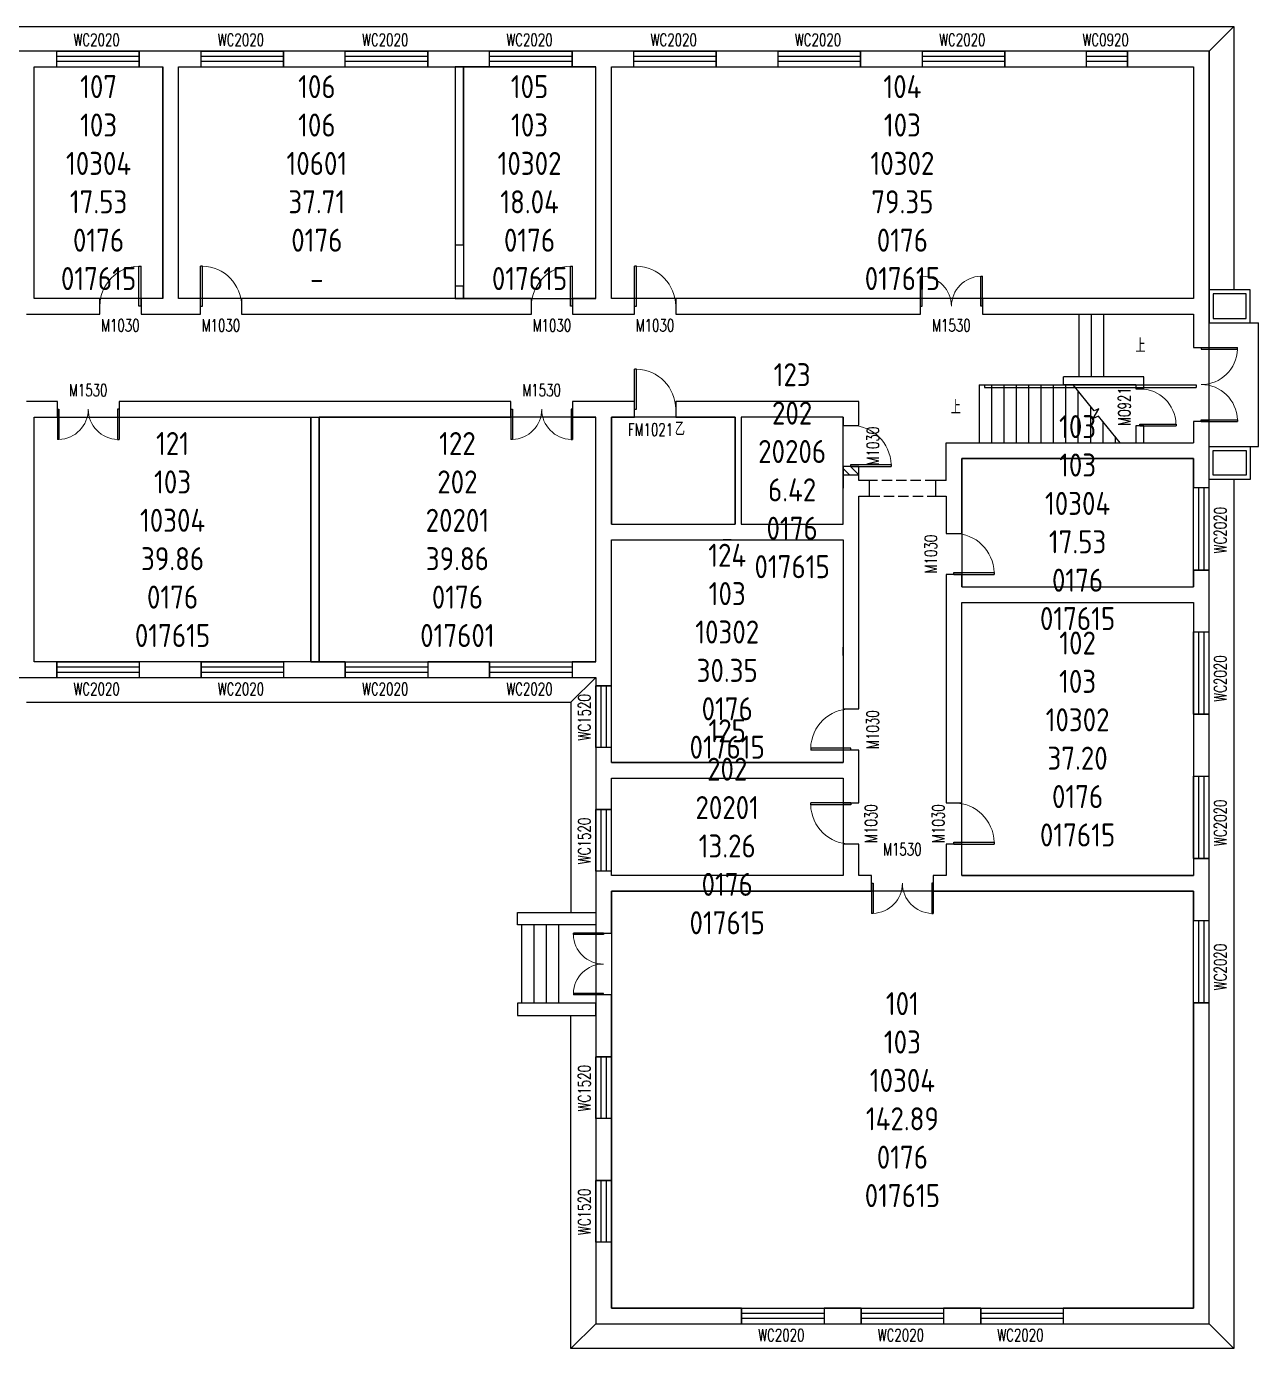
# Model space of a CAD drawing. Extents: x 11968 to 85748, y 211715 to 244195.
# Drawn here: x 55858 to 85748, y 211715 to 243795 of the extents above; entities that cross this region are included whole.
import ezdxf

# ---------------------------------------------------------------- set-up
doc = ezdxf.new("R2010")
doc.units = 0
doc.header["$LTSCALE"] = 1000
doc.header["$MEASUREMENT"] = 0
doc.linetypes.add('DASH', pattern=[0.35, 0.25, -0.1])
for name, color, linetype in [('body', 30, 'Continuous'), ('GROS', 6, 'Continuous'), ('RM', 4, 'Continuous'), ('RM$', 5, 'Continuous'), ('RM$TXT', 5, 'Continuous')]:
    doc.layers.add(name, color=color, linetype=linetype)
doc.layers.get('0').freeze()
doc.styles.add('_TCH_DIM', font='SIMPLEX', dxfattribs={"bigfont": 'GBCBIG'})
doc.styles.add('_TCH_WINDOW', font='SIMPLEX', dxfattribs={"height": 3.5, "bigfont": 'GBCBIG'})
doc.styles.add('HZ', font='gbenor.shx', dxfattribs={"bigfont": 'hztxt.shx'})

# ---------------------------------------------------------------- blocks, each defined once
blk = doc.blocks.new('$DorLib2D$00000001')
for p, q in [((0.45, 0.975), (0.5, 0.975)), ((0.45, 0), (0.45, 0.975)), ((0.5, 0), (0.5, 0.975)), ((0.5, 0), (0.45, 0))]:
    blk.add_line(p, q)
at = {"lineweight": 13}
blk.add_arc((0.475, 0), 0.975, 91.4693, 180, dxfattribs=at)
blk = doc.blocks.new('$DorLib2D$00000002')
for p, q in [((-0.5, 0), (-0.5, 0.4875)), ((-0.475, 0.4875), (-0.5, 0.4875)), ((-0.475, 0), (-0.475, 0.4875)), ((0.475, 0), (0.475, 0.4875)), ((0.475, 0.4875), (0.5, 0.4875)), ((0.5, 0), (0.5, 0.4875)), ((-0.5, 0), (-0.475, 0)), ((0.5, 0), (0.475, 0))]:
    blk.add_line(p, q)
at = {"lineweight": 13}
for centre, start, end in [((-0.4875, 0), 0, 88.53072), ((0.4875, 0), 91.46928, 180)]:
    blk.add_arc(centre, 0.4875, start, end, dxfattribs=at)
blk = doc.blocks.new('$TCHSYS$WIN2D')
for p, q in [((-0.5, 0.5), (0.5, 0.5)), ((-0.5, 0.5), (-0.5, -0.5)), ((0.5, 0.5), (0.5, -0.5)), ((0.5, 0.167), (-0.5, 0.167)), ((0.5, -0.167), (-0.5, -0.167)), ((-0.5, -0.5), (0.5, -0.5))]:
    blk.add_line(p, q)

msp = doc.modelspace()

# ---------------------------------------------------------------- hatches: boundary and pattern name
at = {"layer": 'body'}
h = msp.add_hatch(dxfattribs=at)
h.set_pattern_fill('ANSI31', color=256, scale=100, style=0)
h.set_pattern_definition([(135, (76048.13, 232914.58), (112.253, 112.253), [])])
h.paths.add_polyline_path([(75668, 233115), (75668, 232915), (76048, 232915), (76048, 233115)])

# ---------------------------------------------------------------- linework, layer by layer
for p, q in [((84548, 243195), (85148, 243795)), ((56593, 243195), (55858, 243195)), ((56593, 242815), (56593, 243195)), ((59358, 243195), (58593, 243195)), ((58593, 243195), (58593, 242815)), ((60093, 243195), (59358, 243195)), ((60093, 242815), (60093, 243195)), ((63593, 243195), (62093, 243195)), ((62093, 243195), (62093, 242815)), ((63593, 242815), (63593, 243195)), ((67093, 243195), (65593, 243195)), ((65593, 243195), (65593, 242815)), ((67093, 242815), (67093, 243195)), ((69858, 243195), (69093, 243195)), ((69093, 243195), (69093, 242815)), ((70593, 243195), (69858, 243195)), ((70593, 242815), (70593, 243195)), ((74093, 243195), (72593, 243195)), ((72593, 243195), (72593, 242815)), ((74093, 242815), (74093, 243195)), ((77593, 243195), (76093, 243195)), ((76093, 243195), (76093, 242815)), ((77593, 242815), (77593, 243195)), ((81571, 243195), (79593, 243195)), ((79593, 243195), (79593, 242815)), ((81571, 242815), (81571, 243195)), ((84548, 243195), (82571, 243195)), ((82571, 243195), (82571, 242815)), ((84548, 243195), (84548, 237005)), ((56048, 242815), (56593, 242815)), ((56048, 238974), (56048, 242815)), ((58593, 242815), (59168, 242815)), ((59168, 237195), (59168, 242815)), ((59548, 242815), (60093, 242815)), ((59548, 237195), (59548, 242815)), ((62093, 242815), (63593, 242815)), ((65593, 242815), (67093, 242815)), ((66258, 242815), (66258, 238495)), ((66458, 242815), (66258, 242815)), ((66458, 238495), (66458, 242815)), ((69093, 242815), (69668, 242815)), ((69668, 237195), (69668, 242815)), ((70048, 242815), (70593, 242815)), ((70048, 237195), (70048, 242815)), ((72593, 242815), (74093, 242815)), ((76093, 242815), (77593, 242815)), ((79593, 242815), (81571, 242815)), ((82571, 242815), (84168, 242815)), ((84168, 242815), (84168, 237195)), ((56048, 237195), (56048, 238974)), ((66258, 238495), (66458, 238495)), ((66458, 237495), (66258, 237495)), ((66258, 237495), (66258, 237195)), ((66458, 237195), (66458, 237495)), ((57638, 237195), (56048, 237195)), ((57638, 236815), (57638, 237195)), ((59168, 237195), (58638, 237195)), ((58638, 237195), (58638, 236815)), ((60078, 237195), (59548, 237195)), ((60078, 236815), (60078, 237195)), ((68108, 237195), (61078, 237195)), ((61078, 237195), (61078, 236815)), ((66258, 237195), (66458, 237195)), ((68108, 236815), (68108, 237195)), ((69668, 237195), (69108, 237195)), ((69108, 237195), (69108, 236815)), ((70608, 237195), (70048, 237195)), ((70608, 236815), (70608, 237195)), ((77548, 237195), (71608, 237195)), ((71608, 237195), (71608, 236815)), ((77548, 236815), (77548, 237195)), ((84168, 237195), (79048, 237195)), ((79048, 237195), (79048, 236815)), ((55858, 236815), (57638, 236815)), ((58638, 236815), (59358, 236815)), ((59358, 236815), (60078, 236815)), ((61078, 236815), (68108, 236815)), ((69108, 236815), (69858, 236815)), ((69858, 236815), (70608, 236815)), ((71608, 236815), (77548, 236815)), ((79048, 236815), (84168, 236815)), ((81394, 235295), (81394, 236815)), ((81694, 235295), (81694, 236815)), ((81994, 235295), (81994, 236815)), ((84168, 236815), (84168, 236005)), ((84548, 236005), (84548, 237005)), ((85548, 236605), (85748, 236605)), ((85748, 233605), (85748, 236605)), ((84168, 236005), (84548, 236005)), ((82968, 235295), (81020, 235295)), ((81020, 235095), (81020, 235295)), ((82968, 235000), (82968, 235295)), ((78968, 235095), (81248, 235095)), ((78968, 235095), (78968, 233695)), ((79103, 235095), (84233, 235095)), ((79103, 235095), (79103, 235035)), ((79103, 235035), (84233, 235035)), ((79268, 235095), (79268, 233695)), ((79568, 235095), (79568, 233695)), ((79868, 235095), (79868, 233695)), ((80168, 235095), (80168, 233695)), ((80468, 235095), (80468, 233695)), ((80768, 235095), (80768, 233695)), ((82768, 235095), (81020, 235095)), ((81068, 235095), (81068, 233695)), ((81761, 234464), (81248, 235095)), ((81368, 234947), (81368, 233695)), ((82768, 235095), (82768, 235000)), ((82768, 235000), (82968, 235000)), ((84233, 235095), (84233, 235035)), ((56608, 234695), (55858, 234695)), ((56608, 234315), (56608, 234695)), ((67608, 234695), (58108, 234695)), ((58108, 234695), (58108, 234315)), ((67608, 234315), (67608, 234695)), ((69858, 234695), (69108, 234695)), ((69108, 234695), (69108, 234315)), ((70608, 234695), (69858, 234695)), ((70608, 234315), (70608, 234695)), ((73123, 234695), (71608, 234695)), ((71608, 234695), (71608, 234315)), ((76048, 234695), (73123, 234695)), ((76048, 234115), (76048, 234695)), ((81668, 234579), (81668, 233695)), ((81739, 234285), (81877, 234516)), ((81877, 234516), (81761, 234464)), ((56048, 234315), (56608, 234315)), ((56048, 228375), (56048, 234315)), ((58108, 234315), (67608, 234315)), ((62758, 228375), (62758, 234315)), ((62758, 234315), (62958, 234315)), ((62958, 228375), (62958, 234315)), ((69108, 234315), (69668, 234315)), ((69668, 231525), (69668, 234315)), ((70048, 231715), (70048, 234315)), ((70048, 234315), (70608, 234315)), ((71608, 234315), (73048, 234315)), ((73048, 234315), (73048, 231715)), ((75668, 234315), (73198, 234315)), ((73198, 234315), (73198, 231715)), ((75668, 234315), (75668, 234115)), ((81862, 234340), (81739, 234285)), ((82388, 233695), (81862, 234340)), ((81968, 234210), (81968, 233695)), ((84548, 234205), (84168, 234205)), ((84168, 234205), (84168, 233695)), ((84548, 233505), (84548, 234205)), ((75668, 234115), (76048, 234115)), ((82968, 234100), (82768, 234100)), ((82768, 234100), (82768, 233695)), ((82968, 233695), (82968, 234100)), ((78168, 233695), (84168, 233695)), ((78168, 232780), (78168, 233695)), ((78968, 233695), (82388, 233695)), ((82268, 233842), (82268, 233695)), ((82768, 233695), (82968, 233695)), ((85548, 233605), (85748, 233605)), ((78548, 233315), (84168, 233315)), ((78548, 232590), (78548, 233315)), ((84168, 233315), (84168, 232605)), ((84548, 232605), (84548, 233505)), ((76048, 233115), (75668, 233115)), ((75668, 233115), (75668, 232590)), ((76048, 232780), (76048, 233115)), ((75668, 231715), (75668, 232590)), ((76308, 232780), (76048, 232780)), ((76308, 232400), (76308, 232780)), ((78168, 232780), (77908, 232780)), ((77908, 232780), (77908, 232400)), ((78548, 231495), (78548, 232590)), ((84168, 232605), (84548, 232605)), ((76048, 231525), (76048, 232400)), ((76048, 232400), (76308, 232400)), ((77908, 232400), (78168, 232400)), ((78168, 232400), (78168, 231495)), ((70048, 231715), (73048, 231715)), ((73198, 231715), (75668, 231715)), ((69668, 228375), (69668, 231525)), ((70048, 228185), (70048, 231335)), ((70048, 231335), (73123, 231335)), ((72958, 231335), (72758, 231335)), ((73123, 231335), (75668, 231335)), ((75668, 231335), (75668, 227235)), ((76048, 227235), (76048, 231525)), ((78168, 231495), (78548, 231495)), ((78548, 230495), (78168, 230495)), ((78168, 230495), (78168, 230005)), ((78548, 230195), (78548, 230495)), ((84548, 230605), (84168, 230605)), ((84168, 230605), (84168, 230195)), ((84548, 230005), (84548, 230605)), ((78548, 230195), (84168, 230195)), ((78168, 230005), (78168, 224955)), ((78548, 224955), (78548, 229815)), ((78548, 229815), (84168, 229815)), ((84168, 229815), (84168, 229105)), ((84548, 229105), (84548, 230005)), ((84168, 229105), (84548, 229105)), ((75668, 228535), (75668, 228735)), ((56593, 228375), (56048, 228375)), ((56593, 227995), (56593, 228375)), ((60093, 228375), (58593, 228375)), ((58593, 228375), (58593, 227995)), ((60093, 227995), (60093, 228375)), ((63593, 228375), (62093, 228375)), ((62093, 228375), (62093, 227995)), ((62758, 228375), (62958, 228375)), ((63593, 227995), (63593, 228375)), ((67093, 228375), (65593, 228375)), ((65593, 228375), (65593, 227995)), ((67093, 227995), (67093, 228375)), ((69668, 228375), (69093, 228375)), ((69093, 228375), (69093, 227995)), ((70048, 227795), (70048, 228185)), ((55858, 227995), (56593, 227995)), ((58593, 227995), (60093, 227995)), ((62093, 227995), (63593, 227995)), ((65593, 227995), (67093, 227995)), ((69068, 227395), (69668, 227995)), ((69093, 227995), (69668, 227995)), ((69668, 227995), (69668, 227795)), ((69668, 227795), (70048, 227795)), ((75668, 227235), (76048, 227235)), ((84168, 227105), (84168, 225605)), ((84548, 227105), (84168, 227105)), ((84548, 225605), (84548, 227105)), ((70048, 226295), (69668, 226295)), ((69668, 226295), (69668, 225745)), ((70048, 225935), (70048, 226295)), ((76048, 226235), (75668, 226235)), ((75668, 226235), (75668, 225935)), ((76048, 225745), (76048, 226235)), ((70048, 225935), (75668, 225935)), ((72758, 225935), (72958, 225935)), ((69668, 225745), (69668, 224795)), ((70048, 224795), (70048, 225555)), ((70048, 225555), (75668, 225555)), ((75668, 225555), (75668, 224955)), ((76048, 224955), (76048, 225745)), ((84168, 225605), (84548, 225605)), ((75668, 224955), (76048, 224955)), ((78168, 224955), (78548, 224955)), ((69668, 224795), (70048, 224795)), ((76048, 223955), (75668, 223955)), ((75668, 223955), (75668, 223195)), ((76048, 223195), (76048, 223955)), ((78548, 223955), (78168, 223955)), ((78168, 223955), (78168, 223195)), ((78548, 223195), (78548, 223955)), ((84548, 223605), (84168, 223605)), ((84168, 223605), (84168, 223195)), ((84548, 223005), (84548, 223605)), ((70048, 223295), (69668, 223295)), ((69668, 223295), (69668, 223005)), ((70048, 223195), (70048, 223295)), ((69668, 223005), (69668, 221795)), ((75368, 223195), (70048, 223195)), ((75668, 223195), (75368, 223195)), ((76358, 223195), (76048, 223195)), ((76358, 222815), (76358, 223195)), ((78168, 223195), (77858, 223195)), ((77858, 223195), (77858, 222815)), ((78548, 223195), (84168, 223195)), ((84548, 222105), (84548, 223005)), ((70048, 221795), (70048, 222815)), ((70048, 222815), (75368, 222815)), ((75368, 222815), (75858, 222815)), ((75858, 222815), (76358, 222815)), ((77858, 222815), (78358, 222815)), ((78358, 222815), (84168, 222815)), ((84168, 222815), (84168, 222105)), ((67868, 221995), (67868, 220095)), ((68168, 221995), (68168, 220095)), ((68468, 221995), (68468, 220095)), ((68768, 221995), (68768, 220095)), ((84168, 222105), (84548, 222105)), ((69668, 221795), (70048, 221795)), ((70048, 220295), (69668, 220295)), ((69668, 220295), (69668, 218795)), ((70048, 218795), (70048, 220295)), ((84548, 220105), (84168, 220105)), ((84168, 220105), (84168, 212695)), ((84548, 212315), (84548, 220105)), ((69668, 218795), (70048, 218795)), ((70048, 217295), (69668, 217295)), ((69668, 217295), (69668, 215795)), ((70048, 215795), (70048, 217295)), ((69668, 215795), (70048, 215795)), ((70048, 214295), (69668, 214295)), ((69668, 214295), (69668, 212315)), ((70048, 212695), (70048, 214295)), ((73208, 212695), (70048, 212695)), ((73208, 212315), (73208, 212695)), ((76108, 212695), (75208, 212695)), ((75208, 212695), (75208, 212315)), ((76108, 212315), (76108, 212695)), ((79008, 212695), (78108, 212695)), ((78108, 212695), (78108, 212315)), ((79008, 212315), (79008, 212695)), ((84168, 212695), (81008, 212695)), ((81008, 212695), (81008, 212315)), ((69068, 211715), (69668, 212315)), ((69668, 212315), (73208, 212315)), ((75208, 212315), (76108, 212315)), ((78108, 212315), (79008, 212315)), ((81008, 212315), (84548, 212315))]:
    msp.add_line(p, q, dxfattribs=at)
at = {"layer": 'body', "linetype": 'DASH'}
for p, q in [((77908, 232780), (76308, 232780)), ((76308, 232400), (77908, 232400))]:
    msp.add_line(p, q, dxfattribs=at)
at = {"layer": 'body'}
for points in [[(52988, 243795), (85148, 243795), (85148, 237405)], [(85148, 232805), (85148, 211715), (69068, 211715), (69068, 219795)], [(55858, 227395), (69068, 227395), (69068, 222295)]]:
    msp.add_lwpolyline(points, dxfattribs=at)
for points in [[(85548, 237405), (84548, 237405), (84548, 236605), (85548, 236605)], [(85448, 237305), (84648, 237305), (84648, 236705), (85448, 236705)], [(85548, 232805), (84548, 232805), (84548, 233605), (85548, 233605)], [(85448, 232905), (84648, 232905), (84648, 233505), (85448, 233505)], [(76048, 233115), (75668, 233115), (75668, 232915), (76048, 232915)], [(67768, 222295), (69668, 222295), (69668, 221995), (67768, 221995)], [(67768, 219795), (69668, 219795), (69668, 220095), (67768, 220095)]]:
    msp.add_lwpolyline(points, close=True, dxfattribs=at)
for points in [[(82659, 236055, 0, 0, 0), (81994, 236055, 80, 0, 0), (81694, 236055, 0, 0, 0)], [(78598, 234565, 0, 0, 0), (80168, 234565, 80, 0, 0), (80468, 234565, 0, 0, 0)]]:
    msp.add_lwpolyline(points, format="xyseb", dxfattribs=at)
at = {"layer": 'GROS'}
msp.add_line((85148, 211715), (84548, 212315), dxfattribs=at)
msp.add_lwpolyline([(13168, 243195), (13168, 212315), (28048, 212315), (28048, 227995), (69668, 227995), (69668, 212315), (84548, 212315), (84548, 243195)], close=True, dxfattribs=at)
at = {"layer": 'RM'}
msp.add_lwpolyline([(70048, 231715), (73048, 231715), (73048, 234315), (70048, 234315)], close=True, dxfattribs=at)
at = {"layer": 'RM$'}
for points in [[(56048, 242815), (59168, 242815), (59168, 237195), (56048, 237195)], [(59548, 242815), (66258, 242815), (66258, 237195), (59548, 237195)], [(66458, 237195), (69668, 237195), (69668, 242815), (66458, 242815)], [(70048, 242815), (84168, 242815), (84168, 237195), (70048, 237195)], [(56048, 234315), (62758, 234315), (62758, 228375), (56048, 228375)], [(62958, 228375), (69668, 228375), (69668, 234315), (62958, 234315)], [(73198, 231715), (75668, 231715), (75668, 234315), (73198, 234315)], [(78548, 230195), (84168, 230195), (84168, 233315), (78548, 233315)], [(70048, 231335), (75668, 231335), (75668, 225935), (70048, 225935)], [(78548, 229815), (84168, 229815), (84168, 223195), (78548, 223195)], [(70048, 225555), (75668, 225555), (75668, 223195), (70048, 223195)], [(70048, 212695), (84168, 212695), (84168, 222815), (70048, 222815)]]:
    msp.add_lwpolyline(points, close=True, dxfattribs=at)

# ---------------------------------------------------------------- block references
at = {"layer": 'body'}
ref = msp.add_blockref('$TCHSYS$WIN2D', (57593, 243005), dxfattribs=dict(at, xscale=2000, yscale=-380, zscale=2000))
ref.add_attrib('A', 'WC2020', (56998, 243321), dxfattribs={"layer": '0', "height": 297.5, "style": '_TCH_WINDOW', "width": 0.705882})
ref = msp.add_blockref('$TCHSYS$WIN2D', (61093, 243005), dxfattribs=dict(at, xscale=2000, yscale=-380, zscale=2000, rotation=359.9999999999997))
ref.add_attrib('A', 'WC2020', (60498, 243321), dxfattribs={"layer": '0', "height": 297.5, "style": '_TCH_WINDOW', "width": 0.705882})
ref = msp.add_blockref('$TCHSYS$WIN2D', (64593, 243005), dxfattribs=dict(at, xscale=2000, yscale=-380, zscale=2000, rotation=359.9999999999997))
ref.add_attrib('A', 'WC2020', (63998, 243321), dxfattribs={"layer": '0', "height": 297.5, "style": '_TCH_WINDOW', "width": 0.705882})
ref = msp.add_blockref('$TCHSYS$WIN2D', (68093, 243005), dxfattribs=dict(at, xscale=2000, yscale=-380, zscale=2000, rotation=359.9999999999997))
ref.add_attrib('A', 'WC2020', (67498, 243321), dxfattribs={"layer": '0', "height": 297.5, "style": '_TCH_WINDOW', "width": 0.705882})
ref = msp.add_blockref('$TCHSYS$WIN2D', (71593, 243005), dxfattribs=dict(at, xscale=2000, yscale=-380, zscale=2000))
ref.add_attrib('A', 'WC2020', (70998, 243321), dxfattribs={"layer": '0', "height": 297.5, "style": '_TCH_WINDOW', "width": 0.705882})
ref = msp.add_blockref('$TCHSYS$WIN2D', (75093, 243005), dxfattribs=dict(at, xscale=2000, yscale=-380, zscale=2000))
ref.add_attrib('A', 'WC2020', (74498, 243321), dxfattribs={"layer": '0', "height": 297.5, "style": '_TCH_WINDOW', "width": 0.705882})
ref = msp.add_blockref('$TCHSYS$WIN2D', (78593, 243005), dxfattribs=dict(at, xscale=2000, yscale=-380, zscale=2000))
ref.add_attrib('A', 'WC2020', (77998, 243321), dxfattribs={"layer": '0', "height": 297.5, "style": '_TCH_WINDOW', "width": 0.705882})
ref = msp.add_blockref('$TCHSYS$WIN2D', (82071, 243005), dxfattribs=dict(at, xscale=1000, yscale=-380, zscale=1000))
ref.add_attrib('A', 'WC0920', (81476, 243321), dxfattribs={"layer": '0', "height": 297.5, "style": '_TCH_WINDOW', "width": 0.705882})
ref = msp.add_blockref('$DorLib2D$00000001', (58138, 237005), dxfattribs=dict(at, xscale=1000, yscale=1000, zscale=1000))
ref.add_attrib('A', 'M1030', (57668, 236391), dxfattribs={"layer": '0', "height": 297.5, "style": '_TCH_WINDOW', "width": 0.705882})
ref = msp.add_blockref('$DorLib2D$00000001', (60578, 237005), dxfattribs=dict(at, xscale=-1000, yscale=1000, zscale=-1000))
ref.add_attrib('A', 'M1030', (60108, 236391), dxfattribs={"layer": '0', "height": 297.5, "style": '_TCH_WINDOW', "width": 0.705882})
ref = msp.add_blockref('$DorLib2D$00000001', (68608, 237005), dxfattribs=dict(at, xscale=1000, yscale=1000, zscale=1000))
ref.add_attrib('A', 'M1030', (68138, 236391), dxfattribs={"layer": '0', "height": 297.5, "style": '_TCH_WINDOW', "width": 0.705882})
ref = msp.add_blockref('$DorLib2D$00000001', (71108, 237005), dxfattribs=dict(at, xscale=-1000, yscale=1000, zscale=-1000))
ref.add_attrib('A', 'M1030', (70638, 236391), dxfattribs={"layer": '0', "height": 297.5, "style": '_TCH_WINDOW', "width": 0.705882})
ref = msp.add_blockref('$DorLib2D$00000002', (78298, 237005), dxfattribs=dict(at, xscale=1500, yscale=1500, zscale=1500))
ref.add_attrib('A', 'M1530', (77828, 236391), dxfattribs={"layer": '0', "height": 297.5, "style": '_TCH_WINDOW', "width": 0.705882})
for name, p, xscale, yscale, zscale, rotation in [('$DorLib2D$00000002', (84358, 235105), 1800, 1800, 1800, 270), ('$DorLib2D$00000001', (71108, 234505), 1000, -1000, 1000, 180), ('$DorLib2D$00000002', (69858, 221045), 1500, 1500, 1500, 89.99999999999993)]:
    msp.add_blockref(name, p, dxfattribs=dict(at, xscale=xscale, yscale=yscale, zscale=zscale, rotation=rotation))
ref = msp.add_blockref('$DorLib2D$00000002', (57358, 234505), dxfattribs=dict(at, xscale=-1500, yscale=1500, zscale=-1500, rotation=180))
ref.add_attrib('A', 'M1530', (56888, 234821), dxfattribs={"layer": '0', "height": 297.5, "style": '_TCH_WINDOW', "width": 0.705882})
ref = msp.add_blockref('$DorLib2D$00000002', (68358, 234505), dxfattribs=dict(at, xscale=1500, yscale=1500, zscale=1500, rotation=180))
ref.add_attrib('A', 'M1530', (67888, 234821), dxfattribs={"layer": '0', "height": 297.5, "style": '_TCH_WINDOW', "width": 0.705882})
ref = msp.add_blockref('$DorLib2D$00000001', (82868, 234550), dxfattribs=dict(at, xscale=-900, yscale=-900, zscale=-900, rotation=90))
ref.add_attrib('A', 'M0921', (82641, 234105), dxfattribs={"layer": '0', "height": 297.5, "rotation": 90, "style": '_TCH_WINDOW', "width": 0.705882})
ref = msp.add_blockref('$DorLib2D$00000001', (75858, 233615), dxfattribs=dict(at, xscale=-1000, yscale=-1000, zscale=-1000, rotation=90))
ref.add_attrib('A', 'M1030', (76539, 233145), dxfattribs={"layer": '0', "height": 297.5, "rotation": 90, "style": '_TCH_WINDOW', "width": 0.705882})
ref = msp.add_blockref('$TCHSYS$WIN2D', (84358, 231605), dxfattribs=dict(at, xscale=-2000, yscale=-380, zscale=-2000, rotation=269.9999999999995))
ref.add_attrib('A', 'WC2020', (84972, 231010), dxfattribs={"layer": '0', "height": 297.5, "rotation": 90, "style": '_TCH_WINDOW', "width": 0.705882})
ref = msp.add_blockref('$DorLib2D$00000001', (78358, 230995), dxfattribs=dict(at, xscale=-1000, yscale=-1000, zscale=-1000, rotation=90.00000000000031))
ref.add_attrib('A', 'M1030', (77946, 230525), dxfattribs={"layer": '0', "height": 297.5, "rotation": 90, "style": '_TCH_WINDOW', "width": 0.705882})
ref = msp.add_blockref('$TCHSYS$WIN2D', (84358, 228105), dxfattribs=dict(at, xscale=-2000, yscale=-380, zscale=-2000, rotation=270.0000000000002))
ref.add_attrib('A', 'WC2020', (84972, 227410), dxfattribs={"layer": '0', "height": 297.5, "rotation": 90, "style": '_TCH_WINDOW', "width": 0.705882})
ref = msp.add_blockref('$TCHSYS$WIN2D', (57593, 228185), dxfattribs=dict(at, xscale=-2000, yscale=-380, zscale=-2000, rotation=180))
ref.add_attrib('A', 'WC2020', (56998, 227571), dxfattribs={"layer": '0', "height": 297.5, "style": '_TCH_WINDOW', "width": 0.705882})
ref = msp.add_blockref('$TCHSYS$WIN2D', (61093, 228185), dxfattribs=dict(at, xscale=-2000, yscale=-380, zscale=-2000, rotation=180))
ref.add_attrib('A', 'WC2020', (60498, 227571), dxfattribs={"layer": '0', "height": 297.5, "style": '_TCH_WINDOW', "width": 0.705882})
ref = msp.add_blockref('$TCHSYS$WIN2D', (64593, 228185), dxfattribs=dict(at, xscale=-2000, yscale=-380, zscale=-2000, rotation=180))
ref.add_attrib('A', 'WC2020', (63998, 227571), dxfattribs={"layer": '0', "height": 297.5, "style": '_TCH_WINDOW', "width": 0.705882})
ref = msp.add_blockref('$TCHSYS$WIN2D', (68093, 228185), dxfattribs=dict(at, xscale=-2000, yscale=-380, zscale=-2000, rotation=180))
ref.add_attrib('A', 'WC2020', (67498, 227571), dxfattribs={"layer": '0', "height": 297.5, "style": '_TCH_WINDOW', "width": 0.705882})
ref = msp.add_blockref('$TCHSYS$WIN2D', (69858, 227045), dxfattribs=dict(at, xscale=1500, yscale=-380, zscale=1500, rotation=90))
ref.add_attrib('A', 'WC1520', (69542, 226470), dxfattribs={"layer": '0', "height": 297.5, "rotation": 90, "style": '_TCH_WINDOW', "width": 0.705882})
ref = msp.add_blockref('$DorLib2D$00000001', (75858, 226735), dxfattribs=dict(at, xscale=-1000, yscale=1000, zscale=-1000, rotation=90.00000000000014))
ref.add_attrib('A', 'M1030', (76538, 226265), dxfattribs={"layer": '0', "height": 297.5, "rotation": 90, "style": '_TCH_WINDOW', "width": 0.705882})
ref = msp.add_blockref('$TCHSYS$WIN2D', (84358, 224605), dxfattribs=dict(at, xscale=-2000, yscale=-380, zscale=-2000, rotation=270.0000000000002))
ref.add_attrib('A', 'WC2020', (84972, 223910), dxfattribs={"layer": '0', "height": 297.5, "rotation": 90, "style": '_TCH_WINDOW', "width": 0.705882})
ref = msp.add_blockref('$DorLib2D$00000001', (75858, 224455), dxfattribs=dict(at, xscale=1000, yscale=1000, zscale=1000, rotation=90))
ref.add_attrib('A', 'M1030', (76497, 223985), dxfattribs={"layer": '0', "height": 297.5, "rotation": 90, "style": '_TCH_WINDOW', "width": 0.705882})
ref = msp.add_blockref('$DorLib2D$00000001', (78358, 224455), dxfattribs=dict(at, xscale=-1000, yscale=-1000, zscale=-1000, rotation=90.00000000000011))
ref.add_attrib('A', 'M1030', (78126, 223985), dxfattribs={"layer": '0', "height": 297.5, "rotation": 90, "style": '_TCH_WINDOW', "width": 0.705882})
ref = msp.add_blockref('$TCHSYS$WIN2D', (69858, 224045), dxfattribs=dict(at, xscale=1500, yscale=-380, zscale=1500, rotation=90))
ref.add_attrib('A', 'WC1520', (69542, 223470), dxfattribs={"layer": '0', "height": 297.5, "rotation": 90, "style": '_TCH_WINDOW', "width": 0.705882})
ref = msp.add_blockref('$DorLib2D$00000002', (77108, 223005), dxfattribs=dict(at, xscale=-1500, yscale=-1500, zscale=-1500))
ref.add_attrib('A', 'M1530', (76638, 223680), dxfattribs={"layer": '0', "height": 297.5, "style": '_TCH_WINDOW', "width": 0.705882})
ref = msp.add_blockref('$TCHSYS$WIN2D', (84358, 221105), dxfattribs=dict(at, xscale=-2000, yscale=-380, zscale=-2000, rotation=269.9999999999999))
ref.add_attrib('A', 'WC2020', (84972, 220410), dxfattribs={"layer": '0', "height": 297.5, "rotation": 90, "style": '_TCH_WINDOW', "width": 0.705882})
ref = msp.add_blockref('$TCHSYS$WIN2D', (69858, 218045), dxfattribs=dict(at, xscale=1500, yscale=-380, zscale=1500, rotation=89.99999999999993))
ref.add_attrib('A', 'WC1520', (69542, 217470), dxfattribs={"layer": '0', "height": 297.5, "rotation": 90, "style": '_TCH_WINDOW', "width": 0.705882})
ref = msp.add_blockref('$TCHSYS$WIN2D', (69858, 215045), dxfattribs=dict(at, xscale=1500, yscale=-380, zscale=1500, rotation=89.99999999999993))
ref.add_attrib('A', 'WC1520', (69542, 214470), dxfattribs={"layer": '0', "height": 297.5, "rotation": 90, "style": '_TCH_WINDOW', "width": 0.705882})
ref = msp.add_blockref('$TCHSYS$WIN2D', (74208, 212505), dxfattribs=dict(at, xscale=-2000, yscale=-380, zscale=-2000, rotation=180))
ref.add_attrib('A', 'WC2020', (73608, 211891), dxfattribs={"layer": '0', "height": 297.5, "style": '_TCH_WINDOW', "width": 0.705882})
ref = msp.add_blockref('$TCHSYS$WIN2D', (77108, 212505), dxfattribs=dict(at, xscale=-2000, yscale=-380, zscale=-2000, rotation=180))
ref.add_attrib('A', 'WC2020', (76508, 211891), dxfattribs={"layer": '0', "height": 297.5, "style": '_TCH_WINDOW', "width": 0.705882})
ref = msp.add_blockref('$TCHSYS$WIN2D', (80008, 212505), dxfattribs=dict(at, xscale=-2000, yscale=-380, zscale=-2000, rotation=180))
ref.add_attrib('A', 'WC2020', (79408, 211891), dxfattribs={"layer": '0', "height": 297.5, "style": '_TCH_WINDOW', "width": 0.705882})

# ---------------------------------------------------------------- texts
for s, style, p in [('上', '_TCH_DIM', (82764, 235880)), ('上', '_TCH_DIM', (78285, 234390)), ('乙', '_TCH_WINDOW', (71589, 233865))]:
    msp.add_text(s, height=338, dxfattribs=dict(at, style=style)).set_placement(p)
at = {"layer": 'body', "style": '_TCH_WINDOW', "width": 0.705882}
msp.add_text('FM1021', height=297.5, dxfattribs=at).set_placement((70449, 233865))
at = {"layer": 'RM$TXT', "char_height": 558.8, "attachment_point": 8, "style": 'HZ'}
for s, insert in [('107^M^J103^M^J10304^M^J17.53^M^J0176^M^J017615^M^J', (57608, 237397)), ('106^M^J106^M^J10601^M^J37.71^M^J0176^M^J-^M^J', (62903, 237397)), ('105^M^J103^M^J10302^M^J18.04^M^J0176^M^J017615^M^J', (68063, 237397)), ('104^M^J103^M^J10302^M^J79.35^M^J0176^M^J017615^M^J', (77108, 237397)), ('123^M^J202^M^J20206^M^J6.42^M^J0176^M^J017615^M^J', (74433, 230407)), ('103^M^J103^M^J10304^M^J17.53^M^J0176^M^J017615^M^J', (81358, 229147)), ('121^M^J103^M^J10304^M^J39.86^M^J0176^M^J017615^M^J', (59403, 228737)), ('122^M^J202^M^J20201^M^J39.86^M^J0176^M^J017601^M^J', (66313, 228737)), ('124^M^J103^M^J10302^M^J30.35^M^J0176^M^J017615^M^J', (72858, 226027)), ('102^M^J103^M^J10302^M^J37.20^M^J0176^M^J017615^M^J', (81358, 223897)), ('125^M^J202^M^J20201^M^J13.26^M^J0176^M^J017615^M^J', (72858, 221767)), ('101^M^J103^M^J10304^M^J142.89^M^J0176^M^J017615^M^J', (77108, 215147))]:
    msp.add_mtext(s, dxfattribs=dict(at, insert=insert))

doc.saveas('drawing.dxf')
